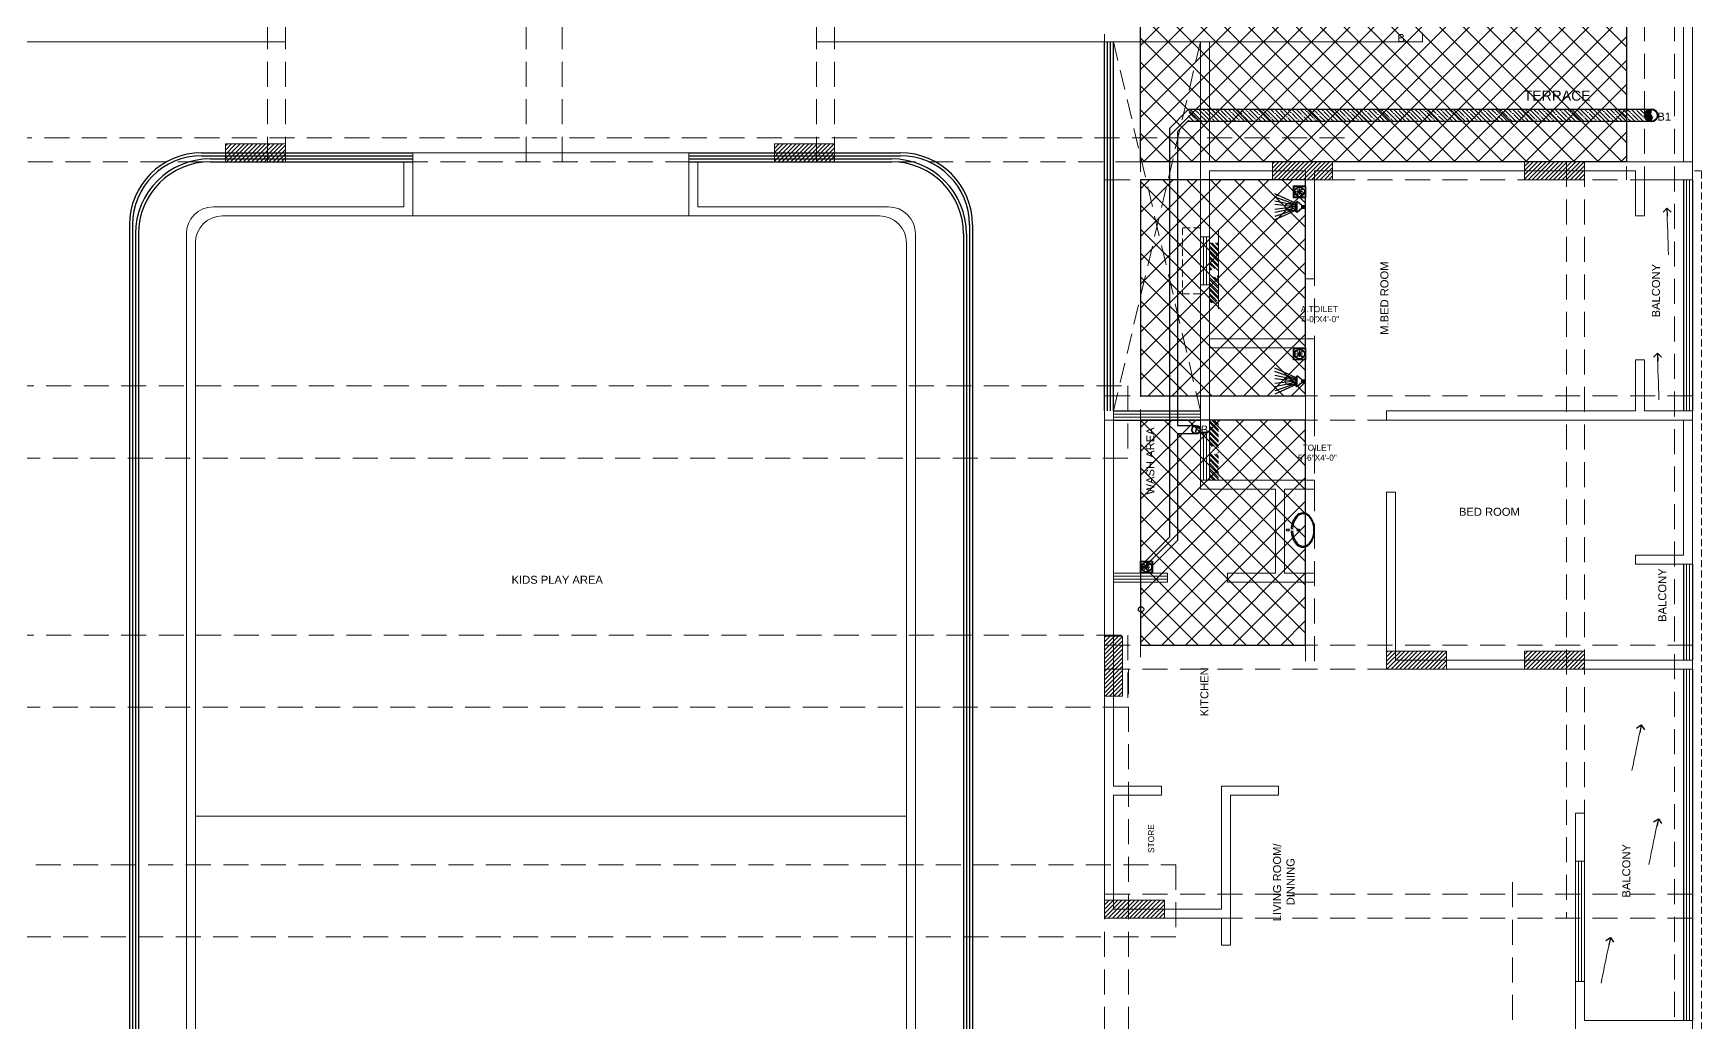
# Model space of a CAD drawing. Header units: inches. Extents: x 1807 to 67852, y 1160 to 20242.
# Drawn here: x 16992 to 17826, y 8974 to 9468 of the extents above; entities that cross this region are included whole.
import ezdxf

# ---------------------------------------------------------------- set-up
doc = ezdxf.new("R2010")
doc.units = ezdxf.units.IN
doc.header["$MEASUREMENT"] = 0
doc.linetypes.add('DASHED', pattern=[0.75, 0.5, -0.25])
doc.layers.get('0').update_dxf_attribs({"lineweight": 20})
for name, color, linetype, lineweight in [('$TD_AUDIT_GENERATED_(67B1F)', 8, 'Continuous', 15), ('02WINDOW & DOTTED', 8, 'Continuous', 20), ('4 upvc pip hatch', 6, 'Continuous', 5), ('4. UPCV', 6, 'Continuous', 30), ('AP_TEXT', 7, 'Continuous', 13), ('Bathing', 3, 'Continuous', 30), ('column_01', 7, 'Continuous', 18), ('Dummy wall', 8, 'Continuous', 18), ('HATCH', 8, 'Continuous', 0), ('N.WALL', 7, 'Continuous', 25), ('PROJ.', 8, 'DASHED', 20), ('RAILING', 8, 'Continuous', 25), ('Railing 01', 8, 'Continuous', 18), ('SHOP TEXT', 7, 'Continuous', 15), ('SUNK', 216, 'Continuous', 30), ('SUNK HTACH', 165, 'Continuous', 15), ('wall', 7, 'Continuous', 20), ('WINDOW', 8, 'Continuous', 15)]:
    doc.layers.add(name, color=color, linetype=linetype, lineweight=lineweight)
doc.styles.add('Krupalu', font='arial.ttf', dxfattribs={"height": 8})
doc.styles.add('Krupalu 1', font='arial.ttf')
doc.dimstyles.new('Krupalu', dxfattribs={"dimtxt": 4, "dimasz": 4, "dimexe": 0, "dimexo": 0, "dimgap": 0.09, "dimtad": 0, "dimtoh": 1, "dimdec": 0, "dimzin": 3, "dimdsep": 46, "dimlunit": 4, "dimtxsty": 'Krupalu', "dimblk": 'DOTSMALL', "dimcen": 0, "dimse1": 1, "dimse2": 1, "dimclrd": 256, "dimclre": 256, "dimclrt": 7, "dimadec": 0, "dimazin": 0, "dimtfac": 1, "dimtdec": 0, "dimtofl": 0, "dimtmove": 1, "dimatfit": 0, "dimldrblk": 'OPEN90', "dimfxl": 1, "dimtolj": 1, "dimtzin": 0, "dimlwd": -1, "dimarcsym": 0})
pattern_1 = [(45, (-2883.8112, 0), (-1.0606601718, 1.0606601718), [])]
pattern_2 = [(315, (-73972.433, 21437.0292), (1.325825215, 1.325825215), []), (315, (-73972.433, 21436.1453), (1.325825215, 1.325825215), [])]
pattern_3 = [(45, (11951.298, -55328.927), (-5.9662135, 5.9662135), []), (135, (11951.298, -55328.927), (-5.9662135, -5.9662135), [])]

# ---------------------------------------------------------------- blocks, each defined once
blk = doc.blocks.new('dfhtutrut')
at = {"layer": 'HATCH'}
h = blk.add_hatch(dxfattribs=at)
h.set_pattern_fill('ANSI31', color=256, scale=12, style=0)
h.set_pattern_definition(pattern_1)
h.paths.add_polyline_path([(142529.43, -630244.48), (142499.43, -630244.48), (142499.43, -630253.48), (142529.43, -630253.48)])
h = blk.add_hatch(dxfattribs=at)
h.set_pattern_fill('ANSI31', color=256, scale=12, style=0)
h.set_pattern_definition(pattern_1)
h.paths.add_polyline_path([(142803.93, -630244.48), (142773.93, -630244.48), (142773.93, -630253.48), (142803.93, -630253.48)])
h = blk.add_hatch(dxfattribs=at)
h.set_pattern_fill('ANSI31', color=256, scale=12, style=0)
h.set_pattern_definition(pattern_1)
h.paths.add_polyline_path([(143022.93, -630262.48), (143052.93, -630262.48), (143052.93, -630253.48), (143022.93, -630253.48)])
h = blk.add_hatch(dxfattribs=at)
h.set_pattern_fill('ANSI31', color=256, scale=12, style=0)
h.set_pattern_definition(pattern_1)
h.paths.add_polyline_path([(143178.93, -630262.48), (143148.93, -630262.48), (143148.93, -630253.48), (143178.93, -630253.48)])
h = blk.add_hatch(dxfattribs=at)
h.set_pattern_fill('ANSI31', color=256, scale=12, style=0)
h.set_pattern_definition(pattern_1)
h.paths.add_polyline_path([(142938.93, -630490.48), (142938.93, -630520.48), (142947.93, -630520.48), (142947.93, -630490.48)])
h = blk.add_hatch(dxfattribs=at)
h.set_pattern_fill('ANSI31', color=256, scale=12, style=0)
h.set_pattern_definition(pattern_1)
h.paths.add_polyline_path([(143079.93, -630506.98), (143109.93, -630506.98), (143109.93, -630497.98), (143079.93, -630497.98)])
h = blk.add_hatch(dxfattribs=at)
h.set_pattern_fill('ANSI31', color=256, scale=12, style=0)
h.set_pattern_definition(pattern_1)
h.paths.add_polyline_path([(143178.93, -630506.98), (143148.93, -630506.98), (143148.93, -630497.98), (143178.93, -630497.98)])
h = blk.add_hatch(dxfattribs=at)
h.set_pattern_fill('ANSI31', color=256, scale=12, style=0)
h.set_pattern_definition(pattern_1)
h.paths.add_polyline_path([(142938.93, -630631.48), (142968.93, -630631.48), (142968.93, -630622.48), (142938.93, -630622.48)])
at = {"layer": 'column_01'}
for points in [[(142529.43, -630244.48), (142499.43, -630244.48), (142499.43, -630253.48), (142529.43, -630253.48)], [(142803.93, -630244.48), (142773.93, -630244.48), (142773.93, -630253.48), (142803.93, -630253.48)], [(143022.93, -630262.48), (143052.93, -630262.48), (143052.93, -630253.48), (143022.93, -630253.48)], [(143178.93, -630262.48), (143148.93, -630262.48), (143148.93, -630253.48), (143178.93, -630253.48)], [(142938.93, -630490.48), (142938.93, -630520.48), (142947.93, -630520.48), (142947.93, -630490.48)], [(143079.93, -630506.98), (143109.93, -630506.98), (143109.93, -630497.98), (143079.93, -630497.98)], [(143178.93, -630506.98), (143148.93, -630506.98), (143148.93, -630497.98), (143178.93, -630497.98)], [(142938.93, -630631.48), (142968.93, -630631.48), (142968.93, -630622.48), (142938.93, -630622.48)]]:
    blk.add_lwpolyline(points, close=True, dxfattribs=at)
blk = doc.blocks.new('_DotSmall')
at = {"color": 0, "linetype": 'ByBlock', "const_width": 0.5}
blk.add_lwpolyline([(-0.0625, 0, 1), (0.0625, 0, 1)], format="xyb", close=True, dxfattribs=at)
blk = doc.blocks.new('_Open90')
at = {"color": 0, "linetype": 'ByBlock', "lineweight": -2}
for p, q in [((0, 0), (-1, 0)), ((-0.5, 0.5), (0, 0)), ((0, 0), (-0.5, -0.5))]:
    blk.add_line(p, q, dxfattribs=at)
blk = doc.blocks.new('zw$137B')
at = {"layer": '$TD_AUDIT_GENERATED_(67B1F)', "linetype": 'DASHED', "lineweight": -2, "ltscale": 25}
for p, q in [((-144, -268.5), (-144, 94.5)), ((-135, -268.5), (-135, 94.5)), ((130.5, -268.5), (130.5, 85.5)), ((139.5, -268.5), (139.5, 85.5)), ((535.5, 85.5), (535.5, -277.5)), ((544.5, 85.5), (544.5, -277.5)), ((559.5, 85.5), (559.5, -1140)), ((568.5, 85.5), (568.5, -1140)), ((274.5, -148.5), (274.5, -516)), ((292.5, -148.5), (292.5, -516)), ((394.5, -256.5), (-291, -256.5)), ((292.5, -268.5), (-291, -268.5)), ((568.5, -268.5), (394.5, -268.5)), ((505.5, -268.5), (505.5, -646.5)), ((514.5, -268.5), (514.5, -646.5)), ((568.5, -277.5), (274.5, -277.5)), ((568.5, -385.5), (274.5, -385.5)), ((568.5, -397.5), (274.5, -397.5)), ((568.5, -510), (274.5, -510)), ((568.5, -522), (274.5, -522)), ((274.5, -522), (274.5, -1140)), ((286.5, -522), (286.5, -1140)), ((568.5, -634.5), (274.5, -634.5)), ((568.5, -646.5), (274.5, -646.5))]:
    blk.add_line(p, q, dxfattribs=at)
at = {"layer": '$TD_AUDIT_GENERATED_(67B1F)', "color": 3, "linetype": 'DASHED', "lineweight": -2, "ltscale": 25}
for p, q in [((-14.66, -268.5), (-14.66, -148.5)), ((3.34, -268.5), (3.34, -148.5))]:
    blk.add_line(p, q, dxfattribs=at)
at = {"layer": '$TD_AUDIT_GENERATED_(67B1F)', "color": 1, "linetype": 'DASHED', "lineweight": -2, "ltscale": 25}
for p, q in [((-316.03, -619.75), (310.16, -619.75)), ((310.16, -619.75), (310.16, -655.75)), ((310.16, -655.75), (-316.03, -655.75))]:
    blk.add_line(p, q, dxfattribs=at)
at = {"layer": '$TD_AUDIT_GENERATED_(67B1F)', "linetype": 'DASHED', "lineweight": -2, "ltscale": 25}
for points in [[(568.5, -268.5), (568.5, -277.5)], [(375, -280.5), (375, -522)], [(379.5, -280.5), (379.5, -522)], [(478.5, -628.5), (478.5, -780)], [(514.5, -628.5), (514.5, -780)]]:
    blk.add_lwpolyline(points, dxfattribs=at)
at = {"layer": '$TD_AUDIT_GENERATED_(67B1F)', "color": 1, "linetype": 'DASHED', "lineweight": -2, "ltscale": 25}
for points in [[(-292.03, -380.5), (286.16, -380.5), (286.16, -416.5), (-292.03, -416.5)], [(-292.03, -505), (286.16, -505), (286.16, -541), (-292.03, -541)]]:
    blk.add_lwpolyline(points, close=True, dxfattribs=at)
blk = doc.blocks.new('rwrwq')
at = {"layer": 'Bathing'}
for points in [[(19894.37, -3202.34), (19894.37, -3196.34), (19900.37, -3196.34), (19900.37, -3202.34)], [(19894.65, -3202.07), (19894.65, -3196.62), (19900.1, -3196.62), (19900.1, -3202.07)]]:
    blk.add_lwpolyline(points, close=True, dxfattribs=at)
for centre, radius in [((19897.37, -3199.34), 2.42), ((19895.5, -3199.34), 0.129), ((19895.93, -3197.89), 0.129), ((19895.93, -3200.79), 0.129), ((19896.22, -3199.34), 0.129), ((19896.42, -3198.38), 0.129), ((19896.42, -3200.3), 0.129), ((19896.87, -3199.34), 0.129), ((19896.94, -3198.91), 0.129), ((19896.94, -3199.77), 0.129), ((19897.37, -3198.11), 0.129), ((19897.37, -3198.11), 0.129), ((19897.37, -3198.83), 0.129), ((19897.37, -3198.83), 0.129), ((19897.37, -3199.34), 0.129), ((19897.37, -3199.85), 0.129), ((19897.37, -3199.85), 0.129), ((19897.37, -3200.57), 0.129), ((19897.37, -3200.57), 0.129), ((19897.37, -3201.28), 0.129), ((19897.37, -3201.28), 0.129), ((19897.81, -3198.91), 0.129), ((19897.81, -3199.77), 0.129), ((19897.88, -3199.34), 0.129), ((19898.33, -3198.38), 0.129), ((19898.33, -3200.3), 0.129), ((19898.52, -3199.34), 0.129), ((19898.82, -3197.89), 0.129), ((19898.82, -3200.79), 0.129)]:
    blk.add_circle(centre, radius, dxfattribs=at)
blk = doc.blocks.new('Shower')
at = {"layer": 'Bathing'}
h = blk.add_hatch(color=256, dxfattribs=at)
h.paths.add_polyline_path([(60267.42, -3620.43), (60268.65, -3620.43), (60268.65, -3618.64), (60267.42, -3618.64)])
h.paths.add_polyline_path([(60270.16, -3623.63), (60270.73, -3622.8), (60265.35, -3622.8), (60266.15, -3623.63)])
at = {"layer": 'Bathing', "ltscale": 3}
for p, q in [((60267.42, -3620.43), (60267.42, -3618.64)), ((60268.65, -3618.64), (60267.42, -3618.64)), ((60268.65, -3618.64), (60267.42, -3618.64)), ((60268.65, -3620.43), (60268.65, -3618.64)), ((60266.15, -3623.63), (60261.5, -3634)), ((60266.78, -3623.63), (60263.15, -3634)), ((60267.42, -3623.63), (60265.17, -3634)), ((60267.42, -3620.43), (60265.35, -3622.8)), ((60265.35, -3622.8), (60266.15, -3623.63)), ((60270.73, -3622.8), (60265.35, -3622.8)), ((60266.15, -3623.63), (60270.16, -3623.63)), ((60268.04, -3623.63), (60266.8, -3634)), ((60268.65, -3620.43), (60267.42, -3620.43)), ((60268.65, -3620.43), (60267.42, -3620.43)), ((60268.04, -3623.63), (60269.27, -3634)), ((60268.65, -3620.43), (60270.73, -3622.8)), ((60268.65, -3623.63), (60270.9, -3634)), ((60269.29, -3623.63), (60272.92, -3634)), ((60269.92, -3623.63), (60274.57, -3634)), ((60270.16, -3623.63), (60270.73, -3622.8))]:
    blk.add_line(p, q, dxfattribs=at)
for points in [[(60267.42, -3620.43), (60265.35, -3622.8)], [(60270.73, -3622.8), (60268.65, -3620.43)]]:
    blk.add_lwpolyline(points, dxfattribs=at)
blk.add_circle((60268.04, -3627.04), 1.78, dxfattribs=at)

msp = doc.modelspace()

# ---------------------------------------------------------------- hatches: boundary and pattern name
at = {"layer": '4 upvc pip hatch'}
h = msp.add_hatch(dxfattribs=at)
h.set_pattern_fill('ANSI35', color=256, scale=12, angle=180, style=0)
h.set_pattern_definition([(135, (41561.6698, 284.351), (2.12132034, 2.12132034), []), (135, (41559.5484, 284.351), (2.12132034, 2.12132034), [3.75, -0.75, 0, -0.75])])
h.paths.add_polyline_path([(17797.78, 9424.39), (17569.67, 9424.39), (17569.67, 9430.39), (17797.78, 9430.39)])
at = {"layer": '4 upvc pip hatch', "ltscale": 10}
h = msp.add_hatch(dxfattribs=at)
h.set_pattern_fill('ANSI31', color=256, scale=3, angle=180, style=0)
h.set_pattern_definition([(225, (81485.6785, 150153.3406), (0.2651650429, -0.2651650429), [])])
edge = h.paths.add_edge_path()
edge.add_spline(control_points=[(17801.29, 9430.37), (17800.88, 9429.81), (17799.85, 9428.42), (17802.12, 9426.36), (17801.13, 9424.97), (17800.73, 9424.4)], knot_values=[0, 0, 0, 0, 1.259254, 3.09623, 4.348223, 4.348223, 4.348223, 4.348223], degree=3, periodic=0)
edge.add_arc((17801.08, 9427.38), 3, 83.26204, 180)
edge.add_arc((17801.08, 9427.38), 3, 180, 265.93661)
h = msp.add_hatch(dxfattribs=at)
h.set_pattern_fill('ANSI31', color=256, scale=2, angle=360, style=0)
h.set_pattern_definition([(135, (60021.93585, -84542.61441), (0.1767766953, 0.1767766953), [])])
edge = h.paths.add_edge_path()
edge.add_spline(control_points=[(17573.44, 9272.29), (17573.72, 9271.91), (17574.4, 9270.99), (17572.89, 9269.62), (17573.55, 9268.68), (17573.82, 9268.31)], knot_values=[0, 0, 0, 0, 1.259254, 3.09623, 4.348223, 4.348223, 4.348223, 4.348223], degree=3, periodic=0)
edge.add_arc((17573.58, 9270.29), 2, 0, 96.73796, ccw=False)
edge.add_arc((17573.58, 9270.29), 2, 274.06339, 360, ccw=False)
h = msp.add_hatch(dxfattribs=at)
h.set_pattern_fill('ANSI31', color=256, scale=2, angle=360, style=0)
h.set_pattern_definition([(135, (60021.93585, -84542.61441), (0.1767766953, 0.1767766953), [])])
edge = h.paths.add_edge_path()
edge.add_spline(control_points=[(17573.44, 9272.29), (17573.72, 9271.91), (17574.4, 9270.99), (17572.89, 9269.62), (17573.55, 9268.68), (17573.82, 9268.31)], knot_values=[0, 0, 0, 0, 1.259254, 3.09623, 4.348223, 4.348223, 4.348223, 4.348223], degree=3, periodic=0)
edge.add_arc((17573.58, 9270.29), 2, 0, 96.73796, ccw=False)
edge.add_arc((17573.58, 9270.29), 2, 274.06339, 360, ccw=False)
at = {"layer": 'Dummy wall', "ltscale": 10}
h = msp.add_hatch(dxfattribs=at)
h.set_pattern_fill('ANSI32', color=256, scale=5, angle=270, style=0)
h.set_pattern_definition(pattern_2)
h.paths.add_polyline_path([(17584.78, 9345.69), (17584.78, 9344.14), (17584.78, 9335.52), (17583.65, 9333.67), (17580.28, 9333.67), (17580.28, 9342.67), (17580.28, 9363.67), (17580.64, 9363.67), (17580.64, 9349.44, 0.091616), (17580.5, 9348.67, 1), (17584.78, 9348.67)])
h = msp.add_hatch(dxfattribs=at)
h.set_pattern_fill('ANSI32', color=256, scale=5, angle=270, style=0)
h.set_pattern_definition(pattern_2)
h.paths.add_polyline_path([(17584.64, 9363.67), (17584.64, 9349.44, 0.688072), (17580.64, 9349.44), (17580.64, 9363.67)])
h = msp.add_hatch(dxfattribs=at)
h.set_pattern_fill('ANSI32', color=256, scale=5, angle=270, style=0)
h.set_pattern_definition(pattern_2)
h.paths.add_polyline_path([(17580.28, 9275.17), (17584.78, 9275.17), (17584.78, 9264.62), (17584.78, 9263.16), (17584.78, 9260.17, 2.414214), (17582.64, 9258.03, 0.408178), (17584.78, 9260.13), (17584.78, 9257.19), (17584.78, 9255.64), (17584.78, 9245.17), (17580.28, 9245.17), (17580.28, 9269.17)])
at = {"layer": 'SUNK HTACH', "ltscale": 10}
h = msp.add_hatch(dxfattribs=at)
h.set_pattern_fill('ANSI37', color=1, scale=67.5, style=0)
h.set_pattern_definition([(45, (11951.298, -55328.927), (-5.9662135, 5.9662135), []), (135, (11951.298, -55328.927), (-5.9662135, -5.9662135), [])])
h.paths.add_polyline_path([(17545.78, 9512.17), (17788.78, 9512.17), (17788.78, 9404.17), (17545.78, 9404.17)])
h = msp.add_hatch(dxfattribs=at)
h.set_pattern_fill('ANSI37', color=1, scale=67.5, style=0)
h.set_pattern_definition(pattern_3)
h.paths.add_polyline_path([(17545.78, 9287.17), (17628.28, 9287.17), (17628.28, 9395.17), (17545.78, 9395.17)])
h = msp.add_hatch(dxfattribs=at)
h.set_pattern_fill('ANSI37', color=1, scale=67.5, style=0)
h.set_pattern_definition(pattern_3)
h.paths.add_polyline_path([(17628.28, 9275.17), (17545.78, 9275.17), (17545.78, 9162.67), (17628.28, 9162.67)])

# ---------------------------------------------------------------- linework, layer by layer
at = {"layer": '02WINDOW & DOTTED', "linetype": 'DASHED', "ltscale": 20}
for p, q in [((17575.78, 9279.67), (17532.28, 9464.17)), ((17575.78, 9464.17), (17532.28, 9279.67))]:
    msp.add_line(p, q, dxfattribs=at)
at = {"layer": '4. UPCV', "ltscale": 10}
for p, q in [((17560.2, 9420.91), (17569.67, 9430.38)), ((17564.2, 9419.26), (17569.32, 9424.38)), ((17801.08, 9424.38), (17569.32, 9424.38)), ((17801.08, 9430.38), (17569.67, 9430.38)), ((17560.2, 9420.91), (17560.2, 9216.55)), ((17564.2, 9419.26), (17564.2, 9272.29)), ((17564.2, 9268.29), (17564.2, 9214.89)), ((17548.33, 9204.67), (17560.2, 9216.55)), ((17551.78, 9202.47), (17564.2, 9214.89))]:
    msp.add_line(p, q, dxfattribs=at)
at = {"layer": '4. UPCV'}
for p, q in [((17573.58, 9272.29, -3.91), (17564.2, 9272.29, -3.91)), ((17573.58, 9268.29, -3.91), (17564.2, 9268.29, -3.91))]:
    msp.add_line(p, q, dxfattribs=at)
at = {"layer": '4. UPCV', "ltscale": 10}
for centre, radius in [((17801.08, 9427.38), 3.3), ((17801.08, 9427.38), 3), ((17573.58, 9270.29, -3.91), 2.2), ((17573.58, 9270.29, -3.91), 2.2), ((17573.58, 9270.29, -3.91), 2), ((17573.58, 9270.29, -3.91), 2)]:
    msp.add_circle(centre, radius, dxfattribs=at)
for points, knots in [([(17801.29, 9430.37), (17800.88, 9429.81), (17799.85, 9428.42), (17802.12, 9426.36), (17801.13, 9424.97), (17800.73, 9424.4)], [0, 0, 0, 0, 1.888881, 4.644345, 6.522333, 6.522333, 6.522333, 6.522333]), ([(17573.44, 9272.29, -3.91), (17573.72, 9271.91, -3.91), (17574.4, 9270.99, -3.91), (17572.89, 9269.62, -3.91), (17573.55, 9268.68, -3.91), (17573.82, 9268.31, -3.91)], [0, 0, 0, 0, 1.259254, 3.096229, 4.348222, 4.348222, 4.348222, 4.348222]), ([(17573.44, 9272.29, -3.91), (17573.72, 9271.91, -3.91), (17574.4, 9270.99, -3.91), (17572.89, 9269.62, -3.91), (17573.55, 9268.68, -3.91), (17573.82, 9268.31, -3.91)], [0, 0, 0, 0, 1.259254, 3.096229, 4.348222, 4.348222, 4.348222, 4.348222])]:
    msp.add_open_spline(points, degree=3, knots=knots, dxfattribs=at)
at = {"layer": 'Bathing'}
for centre, radius in [((17619.4, 9220.16), 0.616), ((17624.62, 9220.22), 0.548), ((17624.62, 9220.22), 0.403)]:
    msp.add_circle(centre, radius, dxfattribs=at)
at = {"layer": 'Bathing', "extrusion": (2.76424e-10, -0.000530124, 1)}
msp.add_circle((17546.05, 9180.57, -4.42), 1.32, dxfattribs=at)
at = {"layer": 'Bathing'}
msp.add_ellipse((17627.13, 9220.22), major_axis=(0, 8.06), ratio=0.663758, start_param=1.630196, end_param=7.796446, dxfattribs=at)
for points, knots in [([(17621.1, 9219.83), (17621.12, 9218.78), (17621.28, 9217.74), (17621.9, 9215.65), (17622.4, 9214.62), (17623.66, 9212.96), (17624.43, 9212.32), (17625.88, 9211.7), (17626.52, 9211.59), (17627.78, 9211.65), (17628.41, 9211.84), (17629.57, 9212.47), (17630.11, 9212.92), (17631.06, 9214.02), (17631.47, 9214.68), (17632.29, 9216.47), (17632.6, 9217.69), (17632.85, 9220.21), (17632.78, 9221.51), (17632.26, 9223.94), (17631.81, 9225.08), (17630.61, 9226.96), (17629.86, 9227.7), (17628.36, 9228.53), (17627.65, 9228.72), (17626.94, 9228.72)], [1.610972, 1.610972, 1.610972, 1.610972, 1.985827, 1.985827, 2.425311, 2.425311, 2.864794, 2.864794, 3.176532, 3.176532, 3.48827, 3.48827, 3.800008, 3.800008, 4.111746, 4.111746, 4.567037, 4.567037, 5.022328, 5.022328, 5.477619, 5.477619, 5.93291, 5.93291, 6.283185, 6.283185, 6.283185, 6.283185]), ([(17626.94, 9228.72), (17626.47, 9228.72), (17626.01, 9228.64), (17624.7, 9228.19), (17623.91, 9227.6), (17622.58, 9226.03), (17622.05, 9225.04), (17621.33, 9222.88), (17621.13, 9221.73), (17621.1, 9220.56)], [0, 0, 0, 0, 0.227893, 0.227893, 0.667377, 0.667377, 1.10686, 1.10686, 1.523521, 1.523521, 1.523521, 1.523521])]:
    msp.add_open_spline(points, degree=3, knots=knots, dxfattribs=at)
at = {"layer": 'PROJ.', "ltscale": 7}
for points in [[(17821.78, 8970.67), (17826.28, 8970.67), (17826.28, 9399.67), (17821.78, 9399.67)], [(17575.78, 9371.17), (17566.78, 9371.17), (17566.78, 9338.17), (17575.78, 9338.17)]]:
    msp.add_lwpolyline(points, dxfattribs=at)
at = {"layer": 'RAILING'}
for p, q in [((17527.78, 9279.67), (17527.78, 9464.17)), ((17529.28, 9279.67), (17529.28, 9464.17)), ((17530.78, 9279.67), (17530.78, 9464.17)), ((17532.28, 9279.67), (17532.28, 9464.17)), ((17076.28, 9408.67), (17182.03, 9408.67)), ((17320.03, 9408.67), (17425.78, 9408.67)), ((17076.28, 9407.17), (17182.03, 9407.17)), ((17080.78, 9405.67), (17182.03, 9405.67)), ((17080.78, 9404.17), (17182.03, 9404.17)), ((17320.03, 9407.17), (17425.78, 9407.17)), ((17320.03, 9405.67), (17421.28, 9405.67)), ((17320.03, 9404.17), (17421.28, 9404.17)), ((17817.28, 9395.17), (17817.28, 9279.67)), ((17821.78, 9395.17), (17821.78, 9279.67)), ((17040.28, 9372.67), (17040.28, 8606.17)), ((17041.78, 9372.67), (17041.78, 8606.17)), ((17043.28, 9368.17), (17043.28, 8606.17)), ((17044.78, 9368.17), (17044.78, 8606.17)), ((17457.28, 9368.17), (17457.28, 8605.97)), ((17458.78, 9368.17), (17458.78, 8605.96)), ((17460.28, 9372.67), (17460.28, 8605.94)), ((17461.78, 9372.67), (17461.78, 8605.93)), ((17532.28, 9279.67), (17575.78, 9279.67)), ((17532.28, 9275.17), (17575.78, 9275.17)), ((17817.28, 9203.17), (17817.28, 9155.17)), ((17821.78, 9203.17), (17821.78, 9155.17)), ((17817.28, 9150.67), (17817.28, 8975.17)), ((17821.78, 9150.67), (17821.78, 8975.17))]:
    msp.add_line(p, q, dxfattribs=at)
for centre, radius, start, end in [((17076.28, 9372.67), 36, 90, 180), ((17425.78, 9372.67), 36, 0, 90), ((17076.28, 9372.67), 34.5, 90, 180), ((17080.78, 9368.17), 37.5, 90, 180), ((17080.78, 9368.17), 36, 90, 180), ((17421.28, 9368.17), 37.5, 0, 90), ((17421.28, 9368.17), 36, 0, 90), ((17425.78, 9372.67), 34.5, 0, 90)]:
    msp.add_arc(centre, radius, start, end, dxfattribs=at)
at = {"layer": 'Railing 01'}
for p, q in [((17818.78, 9395.17), (17818.78, 9279.67)), ((17820.28, 9395.17), (17820.28, 9279.67)), ((17532.28, 9278.17), (17575.78, 9278.17)), ((17532.28, 9276.67), (17575.78, 9276.67)), ((17818.78, 9203.17), (17818.78, 9155.17)), ((17820.28, 9203.17), (17820.28, 9155.17)), ((17818.78, 9150.67), (17818.78, 8975.17)), ((17820.28, 9150.67), (17820.28, 8975.17))]:
    msp.add_line(p, q, dxfattribs=at)
at = {"layer": 'SUNK'}
for points in [[(17545.78, 9512.17), (17788.78, 9512.17), (17788.78, 9404.17), (17545.78, 9404.17)], [(17545.78, 9287.17), (17628.28, 9287.17), (17628.28, 9395.17), (17545.78, 9395.17)], [(17628.28, 9275.17), (17545.78, 9275.17), (17545.78, 9162.67), (17628.28, 9162.67)]]:
    msp.add_lwpolyline(points, close=True, dxfattribs=at)
at = {"layer": 'wall'}
for p, q in [((17817.28, 9512.17), (17817.28, 9404.17)), ((17821.78, 9512.17), (17821.78, 9404.17)), ((17118.28, 9468.67), (17118.28, 9464.17)), ((17383.78, 9468.67), (17383.78, 9464.17)), ((17686.78, 9468.67), (17686.78, 9464.17)), ((17118.28, 9464.17), (16815.28, 9464.17)), ((17383.78, 9464.17), (17686.78, 9464.17)), ((17575.78, 9404.17), (17575.78, 9464.17)), ((17580.28, 9404.17), (17580.28, 9464.17)), ((17182.03, 9377.17), (17182.03, 9408.67)), ((17320.03, 9408.67), (17182.03, 9408.67)), ((17320.03, 9377.17), (17320.03, 9408.67)), ((17177.53, 9381.67), (17177.53, 9404.17)), ((17324.53, 9381.67), (17324.53, 9404.17)), ((17575.78, 9404.17), (17821.78, 9404.17)), ((17575.78, 9366.67), (17575.78, 9404.17)), ((17580.28, 9399.67), (17628.28, 9399.67)), ((17580.28, 9366.67), (17580.28, 9399.67)), ((17628.28, 9399.67), (17628.28, 9345.67)), ((17632.78, 9399.67), (17632.78, 9345.67)), ((17632.78, 9399.67), (17793.28, 9399.67)), ((17793.28, 9399.67), (17793.28, 9377.17)), ((17821.78, 9395.17), (17821.78, 9404.17)), ((17797.78, 9395.17), (17821.78, 9395.17)), ((17797.78, 9395.17), (17797.78, 9377.17)), ((17082.28, 9381.67), (17177.53, 9381.67)), ((17086.78, 9377.17), (17182.03, 9377.17)), ((17182.03, 9377.17), (17320.03, 9377.17)), ((17320.03, 9377.17), (17415.28, 9377.17)), ((17324.53, 9381.67), (17419.78, 9381.67)), ((17797.78, 9377.17), (17793.28, 9377.17)), ((17068.78, 9368.17), (17068.78, 8628.67)), ((17433.28, 9368.17), (17433.28, 8628.67)), ((17575.78, 9366.67), (17580.28, 9366.67)), ((17584.78, 9330.67), (17584.78, 9369.67)), ((17073.28, 9363.67), (17073.28, 8633.17)), ((17428.78, 9363.67), (17428.78, 8633.17)), ((17575.78, 9269.17, -4), (17575.78, 9342.67)), ((17575.78, 9342.67), (17580.28, 9342.67)), ((17580.28, 9269.17, -4), (17580.28, 9342.67)), ((17628.28, 9345.67), (17632.78, 9345.67)), ((17580.28, 9315.67), (17632.78, 9315.67)), ((17580.28, 9311.17), (17628.28, 9311.17)), ((17628.28, 9311.17), (17628.28, 9275.17)), ((17632.78, 9315.67), (17632.78, 9275.17)), ((17797.78, 9305.17), (17793.28, 9305.17)), ((17793.28, 9305.17), (17793.28, 9279.67)), ((17797.78, 9305.17), (17797.78, 9279.67)), ((17527.78, 9279.67), (17527.78, 9026.17)), ((17532.28, 9279.67), (17532.28, 9092.17)), ((17628.28, 9275.17), (17632.78, 9275.17)), ((17668.78, 9279.67), (17668.78, 9275.17)), ((17668.78, 9279.67), (17793.28, 9279.67)), ((17668.78, 9275.17), (17817.28, 9275.17)), ((17797.78, 9279.67), (17821.78, 9279.67)), ((17817.28, 9275.17), (17817.28, 9207.67)), ((17821.78, 9279.67), (17821.78, 9203.17)), ((17575.78, 9269.17, -4), (17580.28, 9269.17, -4)), ((17575.78, 9240.67), (17575.78, 9245.17, -4)), ((17575.78, 9245.17, -4), (17580.28, 9245.17, -4)), ((17580.28, 9245.17), (17580.28, 9245.17, -4)), ((17580.28, 9245.17), (17632.78, 9245.17)), ((17632.78, 9245.17), (17632.78, 9240.67)), ((17575.78, 9240.67), (17613.28, 9240.67)), ((17613.28, 9240.67), (17613.28, 9198.67)), ((17617.78, 9240.67), (17617.78, 9198.67)), ((17617.78, 9240.67), (17632.78, 9240.67)), ((17668.78, 9239.17), (17673.28, 9239.17)), ((17668.78, 9239.17), (17668.78, 9150.67)), ((17673.28, 9239.17), (17673.28, 9155.17)), ((17793.28, 9207.67), (17817.28, 9207.67)), ((17793.28, 9207.67), (17793.28, 9203.17)), ((17793.28, 9203.17), (17821.78, 9203.17)), ((17559.28, 9198.67), (17559.28, 9194.17)), ((17589.28, 9198.67), (17589.28, 9194.17)), ((17613.28, 9198.67), (17589.28, 9198.67)), ((17632.78, 9194.17), (17589.28, 9194.17)), ((17632.78, 9198.67), (17617.78, 9198.67)), ((17632.78, 9198.67), (17632.78, 9194.17)), ((17668.78, 9150.67), (17821.78, 9150.67)), ((17673.28, 9155.17), (17821.78, 9155.17)), ((17821.78, 9150.67), (17821.78, 9155.17)), ((17556.28, 9092.17), (17532.28, 9092.17)), ((17556.28, 9092.17), (17556.28, 9087.67)), ((17614.78, 9092.17), (17586.28, 9092.17)), ((17586.28, 9092.17), (17586.28, 9030.67)), ((17614.78, 9092.17), (17614.78, 9087.67)), ((17556.28, 9087.67), (17532.28, 9087.67)), ((17532.28, 9087.67), (17532.28, 9030.67)), ((17614.78, 9087.67), (17590.78, 9087.67)), ((17590.78, 9087.67), (17590.78, 9012.67)), ((17073.28, 9077.17), (17428.78, 9077.17)), ((17763.28, 9078.67), (17767.78, 9078.67)), ((17763.28, 9078.67), (17763.28, 9054.67)), ((17767.78, 9078.67), (17767.78, 9054.67)), ((17763.28, 9054.67), (17767.78, 9054.67)), ((17586.28, 9026.17), (17527.78, 9026.17)), ((17586.28, 9030.67), (17532.28, 9030.67)), ((17586.28, 9026.17), (17586.28, 9012.67)), ((17590.78, 9012.67), (17586.28, 9012.67)), ((17763.28, 8994.67), (17767.78, 8994.67)), ((17763.28, 8994.67), (17763.28, 8970.67)), ((17767.78, 8994.67), (17767.78, 8975.17)), ((17821.78, 8975.17), (17767.78, 8975.17)), ((17821.78, 8975.17), (17821.78, 8966.17))]:
    msp.add_line(p, q, dxfattribs=at)
for centre, start, end in [((17082.28, 9368.17), 90, 180), ((17086.78, 9363.67), 90, 180), ((17415.28, 9363.67), 0, 90), ((17419.78, 9368.17), 0, 90)]:
    msp.add_arc(centre, 13.5, start, end, dxfattribs=at)
at = {"layer": 'WINDOW'}
for p, q in [((17575.78, 9342.67), (17575.78, 9366.67)), ((17577.28, 9342.67), (17577.28, 9366.67)), ((17578.78, 9342.67), (17578.78, 9366.67)), ((17580.28, 9342.67), (17580.28, 9366.67)), ((17575.78, 9245.17, -4), (17575.78, 9269.17, -4)), ((17577.28, 9245.17, -4), (17577.28, 9269.17, -4)), ((17578.78, 9245.17, -4), (17578.78, 9269.17, -4)), ((17580.28, 9245.17, -4), (17580.28, 9269.17, -4)), ((17559.28, 9198.67), (17532.28, 9198.67)), ((17559.28, 9197.17), (17532.28, 9197.17)), ((17559.28, 9195.67), (17532.28, 9195.67)), ((17559.28, 9194.17), (17532.28, 9194.17)), ((17763.28, 9054.67), (17763.28, 8994.67)), ((17764.78, 9054.67), (17764.78, 8994.67)), ((17766.28, 9054.67), (17766.28, 8994.67)), ((17767.78, 9054.67), (17767.78, 8994.67))]:
    msp.add_line(p, q, dxfattribs=at)

# ---------------------------------------------------------------- block references
at = {"layer": '$TD_AUDIT_GENERATED_(67B1F)'}
msp.add_blockref('zw$137B', (17253.28, 9672.67), dxfattribs=at)
at = {"layer": 'Bathing', "rotation": 269.9999999999974}
for name, p in [('rwrwq', (20824.62, 29286.55)), ('Shower', (21246.92, 69649.71)), ('rwrwq', (20824.62, 29205.55)), ('Shower', (21246.92, 69562.6)), ('rwrwq', (20748.12, 29099.05))]:
    msp.add_blockref(name, p, dxfattribs=at)
at = {"layer": 'column_01'}
msp.add_blockref('dfhtutrut', (-125411.15, 639657.65), dxfattribs=at)

# ---------------------------------------------------------------- texts
at = {"layer": '4. UPCV', "ltscale": 10, "style": 'Krupalu 1'}
for s, p in [('B', (17674.15, 9464.05)), ('B1', (17804.16, 9424.77))]:
    msp.add_text(s, height=4, dxfattribs=at).set_placement(p)
msp.add_text('B', height=4, rotation=360, dxfattribs=at).set_placement((17575.85, 9268.41, -3.91))
msp.add_text('B', height=4, rotation=360, dxfattribs=at).set_placement((17575.85, 9268.41, -3.91))
at = {"layer": 'AP_TEXT', "style": 'Krupalu 1'}
for s, height, p in [('M.BED ROOM', 4, (17669.7, 9317.76)), ('BALCONY', 4, (17805.44, 9326.46)), ('WASH AREA', 4, (17552.65, 9237.94)), ('BALCONY', 4, (17808.61, 9174.31)), ('KITCHEN', 4, (17579.7, 9127.06)), ('STORE ', 3, (17552.59, 9058.79)), ('LIVING ROOM/', 4, (17616.05, 9024.75)), ('BALCONY', 4, (17790.62, 9036.54)), ('DINNING', 4, (17622.76, 9032.68))]:
    msp.add_text(s, height=height, rotation=90, dxfattribs=at).set_placement(p)
for s, height, p in [('7\'-0"X4\'-0"', 3, (17625.58, 9324.06)), ('A.TOILET', 3, (17625.83, 9329.06)), ('5\'-6"X4\'-0"', 3, (17624.45, 9254.86)), ('TOILET', 3, (17626.72, 9259.86)), ('BED ROOM', 4, (17704.96, 9227.31)), ('KIDS PLAY AREA', 4, (17231.35, 9193.34))]:
    msp.add_text(s, height=height, dxfattribs=at).set_placement(p)
at = {"layer": 'SHOP TEXT', "ltscale": 0.1, "style": 'Krupalu 1'}
msp.add_text('TERRACE', height=5, dxfattribs=at).set_placement((17737.37, 9434.72))

# ---------------------------------------------------------------- leaders
at = {"layer": 'N.WALL', "color": 1, "path_type": 1}
for points in [[(17808.92, 9381.01), (17809.7, 9357.72)], [(17804.17, 9308.56), (17804.95, 9285.28)], [(17796.12, 9122.77), (17791.41, 9099.95)], [(17804.64, 9075.93), (17799.93, 9053.11)], [(17780.73, 9016.64), (17776.02, 8993.82)]]:
    msp.add_leader(points, dimstyle='Krupalu', override={"dimgap": 0.09, "dimtad": 0, "dimclrd": 1}, dxfattribs=at)

doc.saveas('drawing.dxf')
